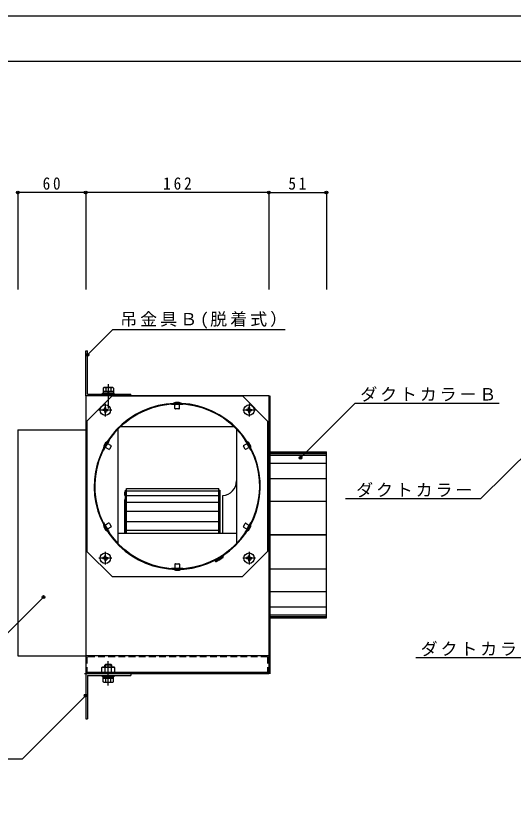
# Model space of a CAD drawing. Units: millimetres at full size, sheet at 1:5. Extents: x -2172 to 1948, y -701 to 704.
# Drawn here: x 786 to 1226, y 2 to 704 of the extents above; entities that cross this region are included whole.
import ezdxf

# ---------------------------------------------------------------- set-up
doc = ezdxf.new("R2010")
doc.units = ezdxf.units.MM
doc.header["$LTSCALE"] = 5
doc.header["$PDMODE"] = 32
doc.header["$PDSIZE"] = 2.5
for name, pattern in [('CHAIN1', [8, 5, -1, 1, -1]), ('CHAIN2', [12, 9, -1, 1, -1]), ('DASHED1', [1.8, 1.2, -0.6])]:
    doc.linetypes.add(name, pattern=pattern)
doc.layers.add('0-0', color=4, linetype='Continuous')
doc.layers.add('F-0', color=2, linetype='Continuous')
doc.styles.add('ＭＳ ゴシック', font='')
doc.styles.get('ＭＳ ゴシック').set_extended_font_data('MS Gothic')

msp = doc.modelspace()

# ---------------------------------------------------------------- linework, layer by layer
at = {"layer": '0-0'}
for p, q in [((847.809, 547.487), (787.809, 547.487)), ((787.809, 547.487), (787.809, 461.705)), ((1009.809, 547.487), (847.809, 547.487)), ((847.809, 547.487), (847.809, 461.705)), ((1009.809, 547.487), (1060.809, 547.487)), ((1009.809, 547.487), (1009.809, 461.705)), ((1060.809, 547.487), (1060.809, 461.705)), ((863.809, 374.806), (863.19, 374.449)), ((863.19, 374.449), (863.19, 371.306)), ((871.809, 374.806), (863.809, 374.806)), ((865.5, 374.449), (865.5, 371.306)), ((870.119, 374.449), (870.119, 371.306)), ((871.809, 374.806), (872.428, 374.449)), ((872.428, 374.449), (872.428, 371.306)), ((862.809, 370.006), (872.809, 370.006)), ((862.809, 369.006), (862.809, 370.006)), ((872.809, 369.006), (862.809, 369.006)), ((872.428, 371.306), (863.19, 371.306)), ((872.409, 371.306), (863.209, 371.306)), ((863.209, 371.306), (863.209, 370.006)), ((872.409, 370.006), (863.209, 370.006)), ((866.559, 370.506), (866.559, 370.506)), ((867.435, 371.306), (867.783, 370.006)), ((867.809, 370.506), (867.809, 370.506)), ((867.835, 371.306), (868.183, 370.006)), ((872.409, 371.306), (872.409, 370.006)), ((872.809, 370.006), (872.809, 369.006)), ((923.809, 359.734), (923.809, 360.235)), ((933.809, 359.734), (933.809, 360.235)), ((1037.907, 312.728), (1086.371, 361.191)), ((1086.371, 361.191), (1213.607, 361.191)), ((864.073, 355.413), (862.954, 355.396)), ((864.073, 354.4), (862.954, 354.417)), ((864.073, 355.413), (864.479, 355.601)), ((864.073, 354.4), (864.479, 354.212)), ((864.667, 356.006), (864.479, 355.601)), ((864.667, 353.806), (864.479, 354.212)), ((864.667, 356.006), (864.684, 357.126)), ((864.667, 353.806), (864.684, 352.687)), ((865.68, 356.006), (865.663, 357.126)), ((865.68, 353.806), (865.663, 352.687)), ((865.68, 356.006), (865.868, 355.601)), ((865.68, 353.806), (865.868, 354.212)), ((866.274, 355.413), (865.868, 355.601)), ((866.274, 354.4), (865.868, 354.212)), ((866.274, 355.413), (867.393, 355.396)), ((866.274, 354.4), (867.393, 354.417)), ((991.353, 355.413), (990.234, 355.396)), ((991.353, 354.4), (990.234, 354.417)), ((991.353, 355.413), (991.758, 355.601)), ((991.353, 354.4), (991.758, 354.212)), ((991.947, 356.006), (991.758, 355.601)), ((991.947, 353.806), (991.758, 354.212)), ((991.947, 356.006), (991.963, 357.126)), ((991.947, 353.806), (991.963, 352.687)), ((992.959, 356.006), (992.942, 357.126)), ((992.959, 353.806), (992.942, 352.687)), ((992.959, 356.006), (993.147, 355.601)), ((992.959, 353.806), (993.147, 354.212)), ((993.553, 355.413), (993.147, 355.601)), ((993.553, 354.4), (993.147, 354.212)), ((993.553, 355.413), (994.672, 355.396)), ((993.553, 354.4), (994.672, 354.417)), ((1255.806, 334.666), (1197.633, 276.494)), ((868.672, 327.9), (868.238, 328.151)), ((988.947, 327.9), (989.381, 328.151)), ((863.672, 319.24), (863.238, 319.49)), ((993.947, 319.24), (994.381, 319.49)), ((1010.809, 317.807), (1060.809, 317.807)), ((1010.809, 317.657), (1060.809, 317.657)), ((1010.809, 317.357), (1060.809, 317.357)), ((1010.809, 316.557), (1060.809, 316.557)), ((1010.809, 315.057), (1060.809, 315.057)), ((1010.809, 308.057), (1060.809, 308.057)), ((1010.809, 294.404), (1060.809, 294.404)), ((1010.809, 274.404), (1060.809, 274.404)), ((1077.77, 276.494), (1197.633, 276.494)), ((863.672, 255.573), (863.238, 255.322)), ((993.947, 255.573), (994.381, 255.322)), ((868.672, 246.913), (868.238, 246.662)), ((988.947, 246.913), (989.381, 246.662)), ((1060.809, 244.404), (1010.809, 244.404)), ((1010.809, 244.404), (1060.809, 244.404)), ((864.667, 224.867), (864.479, 224.461)), ((864.667, 224.867), (864.684, 225.986)), ((865.68, 224.867), (865.663, 225.986)), ((865.68, 224.867), (865.868, 224.461)), ((991.947, 224.867), (991.758, 224.461)), ((991.947, 224.867), (991.963, 225.986)), ((992.959, 224.867), (992.942, 225.986)), ((992.959, 224.867), (993.147, 224.461)), ((864.073, 224.273), (862.954, 224.256)), ((864.073, 223.261), (862.954, 223.277)), ((864.073, 224.273), (864.479, 224.461)), ((864.073, 223.261), (864.479, 223.072)), ((864.667, 222.667), (864.479, 223.072)), ((864.667, 222.667), (864.684, 221.547)), ((865.68, 222.667), (865.663, 221.547)), ((865.68, 222.667), (865.868, 223.072)), ((866.274, 224.273), (865.868, 224.461)), ((866.274, 223.261), (865.868, 223.072)), ((866.274, 224.273), (867.393, 224.256)), ((866.274, 223.261), (867.393, 223.277)), ((991.353, 224.273), (990.234, 224.256)), ((991.353, 223.261), (990.234, 223.277)), ((991.353, 224.273), (991.758, 224.461)), ((991.353, 223.261), (991.758, 223.072)), ((991.947, 222.667), (991.758, 223.072)), ((991.947, 222.667), (991.963, 221.547)), ((992.959, 222.667), (992.942, 221.547)), ((992.959, 222.667), (993.147, 223.072)), ((993.553, 224.273), (993.147, 224.461)), ((993.553, 223.261), (993.147, 223.072)), ((993.553, 224.273), (994.672, 224.256)), ((993.553, 223.261), (994.672, 223.277)), ((923.809, 215.079), (923.809, 214.578)), ((933.809, 215.079), (933.809, 214.578)), ((1010.809, 214.404), (1060.809, 214.404)), ((1010.809, 194.404), (1060.809, 194.404)), ((810.381, 189.365), (766.388, 145.372)), ((1010.809, 180.751), (1060.809, 180.751)), ((1010.809, 173.751), (1060.809, 173.751)), ((1010.809, 172.251), (1060.809, 172.251)), ((1010.809, 171.451), (1060.809, 171.451)), ((1010.809, 171.151), (1060.809, 171.151)), ((1010.809, 171.001), (1060.809, 171.001)), ((862.909, 127.406), (872.709, 127.406)), ((865.351, 129.506), (864.809, 128.965)), ((870.809, 128.965), (864.809, 128.965)), ((864.809, 127.406), (864.809, 128.965)), ((864.923, 122.406), (864.923, 126.902)), ((870.268, 129.506), (865.351, 129.506)), ((865.351, 127.406), (865.351, 129.506)), ((867.809, 129.506), (867.809, 129.506)), ((869.059, 129.506), (869.059, 129.506)), ((870.809, 128.965), (870.268, 129.506)), ((870.268, 127.406), (870.268, 129.506)), ((870.696, 122.406), (870.696, 126.902)), ((870.809, 127.406), (870.809, 128.965)), ((862.036, 122.406), (873.583, 122.406)), ((862.809, 119.806), (872.809, 119.806)), ((862.809, 118.806), (862.809, 119.806)), ((872.809, 119.806), (872.809, 118.806)), ((872.809, 118.806), (862.809, 118.806)), ((863.19, 114.364), (863.19, 117.506)), ((863.19, 117.506), (872.428, 117.506)), ((863.809, 114.006), (863.19, 114.364)), ((863.209, 118.806), (872.409, 118.806)), ((863.209, 117.506), (863.209, 118.806)), ((863.209, 117.506), (872.409, 117.506)), ((863.809, 114.006), (871.809, 114.006)), ((865.5, 114.364), (865.5, 117.506)), ((867.783, 117.506), (867.435, 118.806)), ((867.809, 118.306), (867.809, 118.306)), ((868.183, 117.506), (867.835, 118.806)), ((869.059, 118.306), (869.059, 118.306)), ((870.119, 114.364), (870.119, 117.506)), ((871.809, 114.006), (872.428, 114.364)), ((872.409, 117.506), (872.409, 118.806)), ((872.428, 114.364), (872.428, 117.506))]:
    msp.add_line(p, q, dxfattribs=at)
at = {"layer": '0-0', "color": 7}
for p, q in [((847.809, 407.406), (849.409, 407.406)), ((847.809, 367.406), (847.809, 407.406)), ((849.409, 369.006), (849.409, 407.406)), ((1009.809, 367.406), (847.809, 367.406)), ((847.809, 367.406), (847.809, 137.406)), ((848.809, 345.085), (871.131, 367.406)), ((849.409, 369.006), (887.809, 369.006)), ((871.131, 367.406), (986.488, 367.406)), ((887.809, 367.406), (887.809, 369.006)), ((986.488, 367.406), (1008.809, 345.085)), ((1009.809, 367.406), (1009.809, 137.406)), ((932.009, 360.906), (925.609, 360.906)), ((926.809, 356.406), (926.809, 359.406)), ((927.209, 360.906), (927.209, 359.889)), ((930.309, 359.906), (927.309, 359.906)), ((930.409, 360.906), (930.409, 359.889)), ((930.809, 356.406), (930.809, 359.406)), ((930.309, 355.906), (927.309, 355.906)), ((1008.809, 345.085), (1008.809, 229.728)), ((787.809, 337.406), (847.809, 337.406)), ((876.309, 338.129), (876.309, 236.684)), ((878.61, 340.406), (979.009, 340.406)), ((981.309, 338.129), (981.309, 236.684)), ((866.756, 326.928), (863.556, 321.385)), ((866.772, 324.955), (865.272, 322.357)), ((865.956, 325.542), (866.838, 325.033)), ((870.053, 323.638), (867.455, 325.138)), ((987.565, 323.638), (990.163, 325.138)), ((991.662, 325.542), (990.781, 325.033)), ((992.346, 322.357), (990.846, 324.955)), ((994.062, 321.385), (990.862, 326.928)), ((864.356, 322.771), (865.238, 322.262)), ((868.053, 320.174), (865.455, 321.674)), ((870.237, 322.955), (868.737, 320.357)), ((988.882, 320.357), (987.382, 322.955)), ((989.565, 320.174), (992.163, 321.674)), ((993.262, 322.771), (992.381, 322.262)), ((1010.809, 317.904), (1060.809, 317.904)), ((882.493, 282.426), (882.993, 282.426)), ((882.493, 279.4), (882.493, 282.426)), ((882.993, 283.862), (883.793, 283.862)), ((882.993, 245.696), (882.993, 283.862)), ((883.793, 285.362), (965.609, 285.362)), ((883.793, 245.696), (883.793, 285.362)), ((883.793, 283.362), (965.609, 283.362)), ((965.609, 245.696), (965.609, 285.362)), ((966.909, 282.426), (966.409, 282.426)), ((966.909, 279.4), (966.909, 282.426)), ((882.393, 245.696), (882.393, 275.594)), ((882.493, 279.4), (882.993, 279.4)), ((882.993, 276.901), (882.527, 276.094)), ((883.793, 279.362), (965.609, 279.362)), ((966.909, 279.4), (966.409, 279.4)), ((969.109, 245.696), (969.109, 279.286)), ((883.793, 273.362), (965.609, 273.362)), ((883.793, 265.292), (965.609, 265.292)), ((863.556, 253.428), (866.756, 247.885)), ((868.053, 254.638), (865.455, 253.138)), ((868.737, 254.455), (870.237, 251.857)), ((883.793, 256.282), (965.609, 256.282)), ((987.382, 251.857), (988.882, 254.455)), ((989.565, 254.638), (992.163, 253.138)), ((990.862, 247.885), (994.062, 253.428)), ((864.356, 252.042), (865.238, 252.551)), ((865.272, 252.455), (866.772, 249.857)), ((865.956, 249.271), (866.838, 249.78)), ((870.053, 251.174), (867.455, 249.674)), ((883.793, 248.685), (965.609, 248.685)), ((987.565, 251.174), (990.163, 249.674)), ((991.662, 249.271), (990.781, 249.78)), ((990.846, 249.857), (992.346, 252.455)), ((993.262, 252.042), (992.381, 252.551)), ((981.309, 245.508), (876.309, 245.508)), ((968.127, 225.307), (968.377, 224.873)), ((968.56, 225.557), (969.049, 224.709)), ((968.969, 225.848), (969.482, 224.959)), ((926.809, 218.406), (926.809, 215.406)), ((927.309, 218.906), (930.309, 218.906)), ((930.809, 218.406), (930.809, 215.406)), ((962.304, 221.392), (962.554, 220.959)), ((962.737, 221.642), (962.987, 221.209)), ((925.609, 213.906), (932.009, 213.906)), ((927.209, 213.906), (927.209, 214.924)), ((927.309, 214.906), (930.309, 214.906)), ((930.409, 213.906), (930.409, 214.924)), ((847.809, 137.406), (847.809, 121.406)), ((1009.809, 137.406), (847.809, 137.406)), ((1009.809, 137.406), (1009.809, 121.406)), ((847.809, 121.406), (846.809, 121.406)), ((1009.809, 122.406), (847.809, 122.406)), ((1009.809, 121.406), (847.809, 121.406)), ((847.809, 121.406), (847.809, 81.406)), ((849.409, 119.806), (887.809, 119.806)), ((849.409, 119.806), (849.409, 81.406)), ((887.809, 121.406), (887.809, 119.806)), ((847.809, 81.406), (849.409, 81.406))]:
    msp.add_line(p, q, dxfattribs=at)
at = {"layer": '0-0', "linetype": 'CHAIN1'}
for p, q in [((867.809, 377.806), (867.809, 356.306)), ((1029.309, 244.404), (1019.309, 244.404)), ((867.809, 111.006), (867.809, 132.506))]:
    msp.add_line(p, q, dxfattribs=at)
at = {"layer": '0-0', "linetype": 'CHAIN2'}
for p, q in [((865.174, 360.556), (865.174, 349.256)), ((992.453, 360.556), (992.453, 349.256)), ((870.824, 354.906), (859.524, 354.906)), ((998.103, 354.906), (986.803, 354.906)), ((865.174, 229.417), (865.174, 218.117)), ((992.453, 229.417), (992.453, 218.117)), ((870.824, 223.767), (859.524, 223.767)), ((998.103, 223.767), (986.803, 223.767))]:
    msp.add_line(p, q, dxfattribs=at)
at = {"layer": '0-0', "color": 7, "linetype": 'DASHED1'}
for p, q in [((848.809, 136.406), (848.809, 121.406)), ((1008.809, 136.406), (848.809, 136.406)), ((1008.809, 136.406), (1008.809, 121.406))]:
    msp.add_line(p, q, dxfattribs=at)
at = {"layer": '0-0'}
for points in [[(849.388, 403.82), (871.871, 426.303), (1024.439, 426.303)], [(1139.823, 135.706), (1267.059, 135.706), (1345.299, 213.946)], [(862.036, 122.406), (862.036, 126.902), (862.909, 127.406)], [(873.583, 122.406), (873.583, 126.902), (872.709, 127.406)], [(847.809, 102.027), (791.704, 45.922), (642.455, 45.922)]]:
    msp.add_lwpolyline(points, dxfattribs=at)
at = {"layer": '0-0', "color": 7}
for points in [[(1009.809, 367.406), (1010.809, 367.406), (1010.809, 121.406)], [(848.809, 345.085), (848.809, 229.728), (871.131, 207.406), (986.488, 207.406), (1008.809, 229.728)], [(787.809, 337.406), (787.809, 137.406), (847.809, 137.406)], [(1010.809, 170.904), (1060.809, 170.904), (1060.809, 317.904)], [(965.609, 283.862), (966.409, 283.862), (966.409, 245.696)]]:
    msp.add_lwpolyline(points, dxfattribs=at)
msp.add_circle((928.809, 287.406), 73, dxfattribs=at)
at = {"layer": '0-0'}
for centre in [(865.174, 354.906), (992.453, 354.906), (865.174, 223.767), (992.453, 223.767)]:
    msp.add_circle(centre, 4.65, dxfattribs=at)
for centre, radius, start, end in [((864.345, 372.762), 2.045, 55.61577, 124.38425), ((867.809, 367.164), 7.643, 72.41205, 107.58797), ((871.273, 372.762), 2.045, 55.61577, 124.38425), ((928.809, 287.406), 72.5, 86.04543, 93.95457), ((865.174, 354.906), 2.273, 167.56227, 192.43774), ((865.174, 354.906), 2.273, 77.56227, 102.43774), ((865.174, 354.906), 2.273, 257.56227, 282.43774), ((865.174, 354.906), 2.273, 347.56227, 12.43774), ((992.453, 354.906), 2.273, 167.56227, 192.43774), ((992.453, 354.906), 2.273, 77.56227, 102.43774), ((992.453, 354.906), 2.273, 257.56227, 282.43774), ((992.453, 354.906), 2.273, 347.56227, 12.43774), ((928.809, 287.406), 72.5, 146.04543, 153.95457), ((928.809, 287.406), 72.5, 26.04543, 33.95457), ((928.809, 287.406), 72.5, 206.04543, 213.95457), ((928.809, 287.406), 72.5, 326.04543, 333.95457), ((865.174, 223.767), 2.273, 77.56227, 102.43774), ((992.453, 223.767), 2.273, 77.56227, 102.43774), ((865.174, 223.767), 2.273, 167.56227, 192.43774), ((865.174, 223.767), 2.273, 257.56227, 282.43774), ((865.174, 223.767), 2.273, 347.56227, 12.43774), ((992.453, 223.767), 2.273, 167.56227, 192.43774), ((992.453, 223.767), 2.273, 257.56227, 282.43774), ((992.453, 223.767), 2.273, 347.56227, 12.43774), ((928.809, 287.406), 72.5, 266.04543, 273.95457), ((863.479, 124.793), 2.556, 55.61588, 124.38414), ((867.809, 117.795), 9.553, 72.41211, 107.58791), ((872.139, 124.793), 2.556, 55.61588, 124.38414), ((864.345, 116.051), 2.045, 235.61577, 304.38425), ((867.809, 121.649), 7.643, 252.41205, 287.58797), ((871.273, 116.051), 2.045, 235.61577, 304.38425)]:
    msp.add_arc(centre, radius, start, end, dxfattribs=at)
at = {"layer": '0-0', "color": 7}
for centre, radius, start, end in [((928.809, 287.406), 73.5, 303.11968, 297.28905), ((928.809, 287.406), 73, 303.11968, 301.65388), ((928.809, 354.906), 6.8, 61.92751, 118.07248), ((927.309, 359.406), 0.5, 90, 180), ((930.309, 359.406), 0.5, 0, 90), ((927.309, 356.406), 0.5, 180, 270), ((930.309, 356.406), 0.5, 270, 0), ((870.353, 321.156), 6.8, 121.92751, 178.07248), ((867.205, 324.705), 0.5, 60, 150), ((869.803, 323.205), 0.5, 330, 60), ((987.815, 323.205), 0.5, 120, 210), ((990.413, 324.705), 0.5, 30, 120), ((987.266, 321.156), 6.8, 1.92751, 58.07248), ((865.705, 322.107), 0.5, 150, 240), ((868.303, 320.607), 0.5, 240, 330), ((989.315, 320.607), 0.5, 210, 300), ((991.913, 322.107), 0.5, 300, 30), ((968.309, 292.262), 13, 273.52812, 0), ((883.393, 275.594), 1, 150.0001, 179.99998), ((870.353, 253.656), 6.8, 181.92751, 238.07248), ((865.705, 252.705), 0.5, 120, 210), ((868.303, 254.205), 0.5, 30, 120), ((989.315, 254.205), 0.5, 60, 150), ((987.266, 253.656), 6.8, 301.92751, 358.07248), ((991.913, 252.705), 0.5, 330, 60), ((867.205, 250.107), 0.5, 210, 300), ((869.803, 251.607), 0.5, 300, 30), ((987.815, 251.607), 0.5, 150, 240), ((990.413, 250.107), 0.5, 240, 330), ((928.809, 287.406), 73.5, 297.28905, 302.33925), ((928.809, 287.406), 74, 297.28905, 302.32344), ((928.809, 287.406), 73, 301.65388, 302.33925), ((968.127, 225.307), 0.5, 30, 122.33925), ((968.969, 225.848), 0.5, 123.11968, 210), ((968.377, 224.873), 0.5, 302.32344, 30), ((969.049, 224.709), 0.5, 302.69274, 30), ((927.309, 218.406), 0.5, 90, 180), ((930.309, 218.406), 0.5, 0, 90), ((962.737, 221.642), 0.5, 117.28905, 210), ((962.987, 221.209), 0.5, 210, 297.30726), ((928.809, 287.406), 74.5, 297.30726, 302.69274), ((928.809, 287.406), 75, 297.30726, 302.69274), ((928.809, 219.906), 6.8, 241.92751, 298.07248), ((927.309, 215.406), 0.5, 180, 270), ((930.309, 215.406), 0.5, 270, 0)]:
    msp.add_arc(centre, radius, start, end, dxfattribs=at)
at = {"layer": '0-0', "color": 5}
for p in [(787.809, 547.487), (847.809, 547.487), (1009.809, 547.487), (1060.809, 547.487), (849.388, 403.82), (1037.907, 312.728), (810.381, 189.365), (847.809, 102.027)]:
    msp.add_point(p, dxfattribs=at)
at = {"layer": 'F-0', "color": 5}
msp.add_line((-72.089, 664.037), (1947.911, 664.037), dxfattribs=at)
msp.add_lwpolyline([(-72.089, -700.963), (-72.089, 704.037), (1947.911, 704.037)], dxfattribs=at)

# ---------------------------------------------------------------- texts
at = {"layer": '0-0', "color": 7, "char_height": 11, "attachment_point": 7, "style": 'ＭＳ ゴシック'}
for s, insert in [('\\T1.36;\\W0.9;60', (809.684, 549.987)), ('\\T1.38;\\W0.9;162', (916.309, 549.987)), ('\\T1.36;\\W0.9;51', (1027.184, 549.987)), ('\\T1.18;吊金具Ｂ(脱着式）', (878.307, 427.02)), ('\\T1.17;ダクトカラーＢ', (1090.822, 362.381)), ('\\T1.17;ダクトカラー', (1087.181, 277.628)), ('\\T1.17;ダクトカラーＢ', (1144.274, 136.896))]:
    msp.add_mtext(s, dxfattribs=dict(at, insert=insert))

doc.saveas('drawing.dxf')
